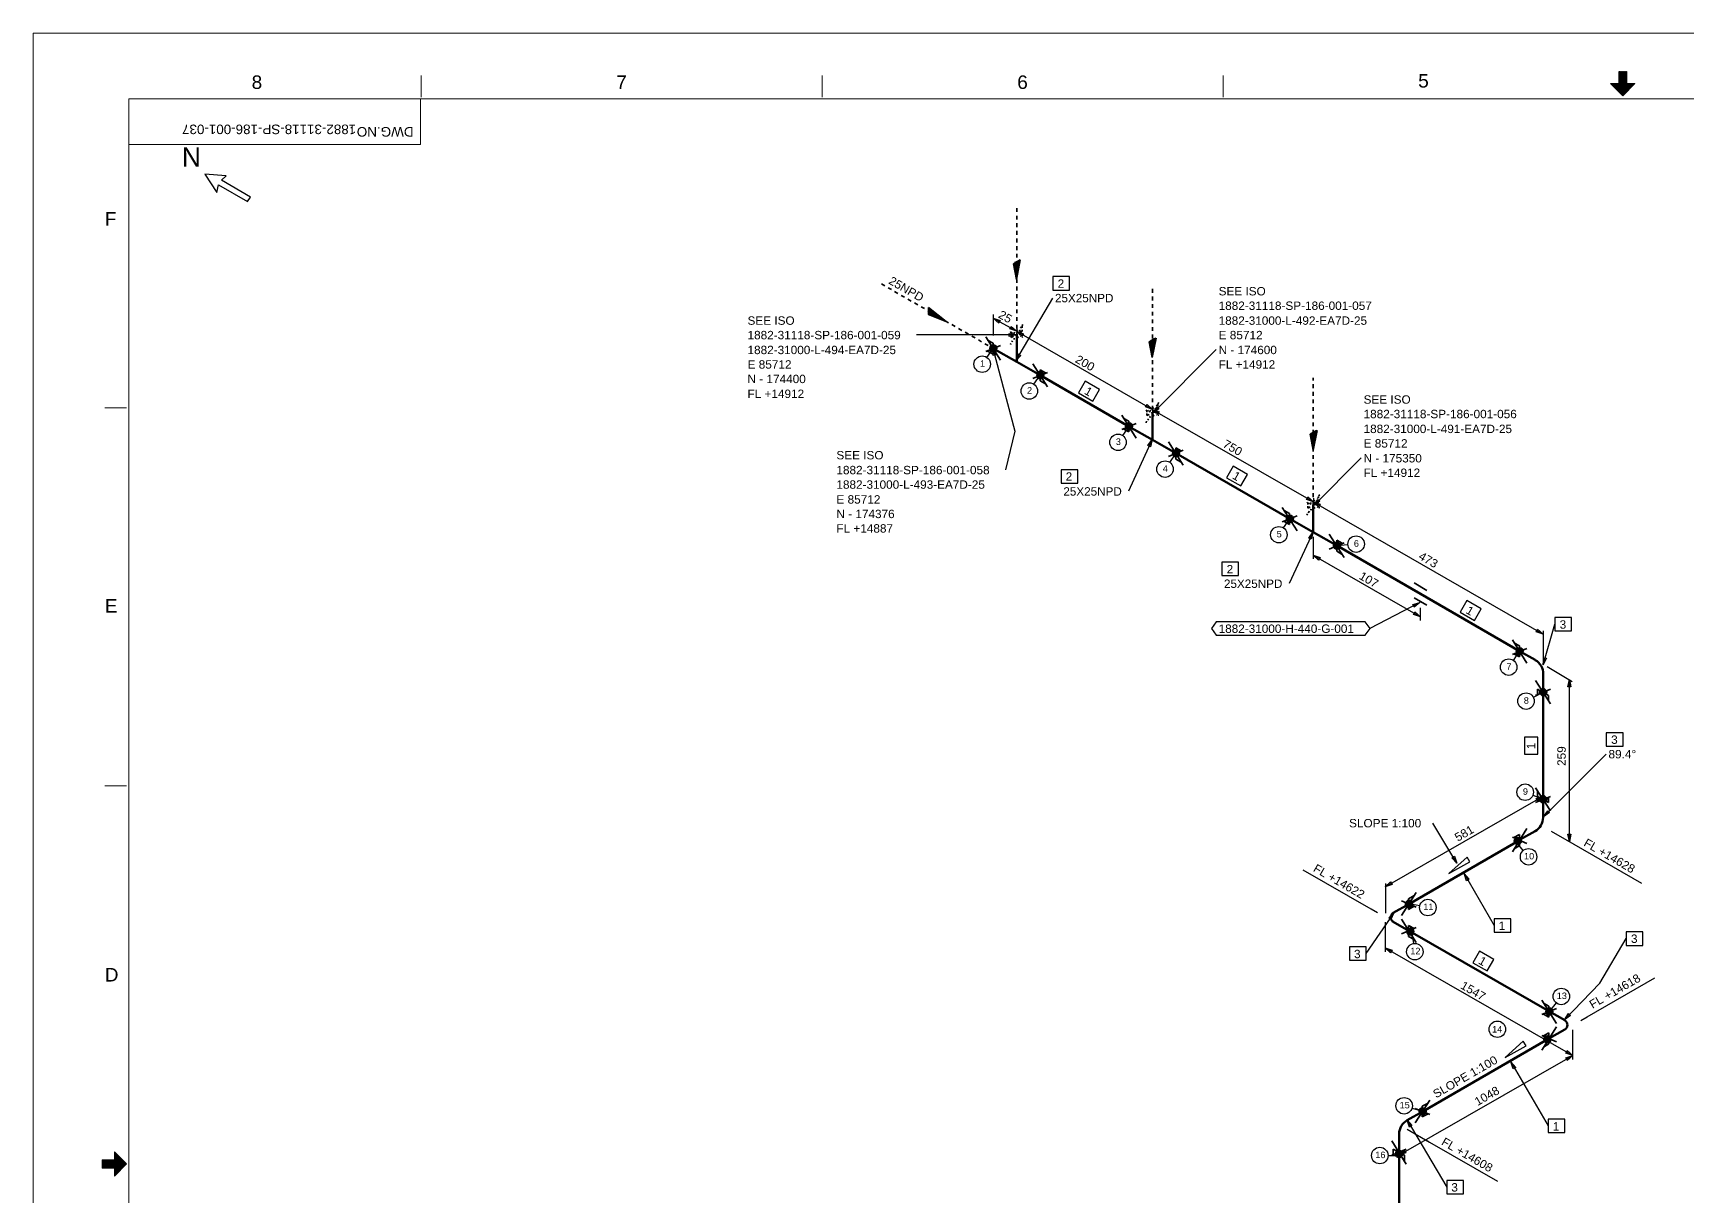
# Model space of a CAD drawing. Header units: inches. Extents: x 0 to 841, y 0 to 594.
# Drawn here: x 0 to 433.6, y 289 to 594 of the extents above; entities that cross this region are included whole.
import ezdxf
from ezdxf.enums import TextEntityAlignment as Align

# ---------------------------------------------------------------- set-up
doc = ezdxf.new("R2010")
doc.units = ezdxf.units.IN
doc.header["$MEASUREMENT"] = 0
for name, color, linetype in [('A1', 7, 'Continuous'), ('AD1', 7, 'Continuous'), ('AD2', 7, 'Continuous'), ('BG 0 -2', 7, 'Continuous'), ('CP', 7, 'Continuous'), ('DIMLINES', 7, 'Continuous'), ('DIMTEXT', 7, 'Continuous'), ('DL', 7, 'Continuous'), ('ELBO', 7, 'Continuous'), ('FITTINGS', 7, 'Continuous'), ('FRAME', 7, 'Continuous'), ('ISOTEXT', 7, 'Continuous'), ('PIPE', 7, 'Continuous'), ('WDC', 7, 'Continuous'), ('WDT', 7, 'Continuous'), ('WELDS', 7, 'Continuous'), ('WL', 7, 'Continuous'), ('WL1', 7, 'Continuous')]:
    doc.layers.add(name, color=color, linetype=linetype)
doc.styles.add('Arial', font='arial.ttf')

msp = doc.modelspace()

# ---------------------------------------------------------------- linework, layer by layer
at = {"layer": 'A1', "color": 4, "linetype": 'Continuous', "lineweight": 30}
msp.add_line((422.04, 354.76), (422.04, 358.28), dxfattribs=at)
at = {"layer": 'AD1', "color": 4, "linetype": 'Continuous', "lineweight": 30}
for p, q in [((251.72, 519.24), (253.56, 518.6)), ((253.16, 517.96), (251.72, 519.24)), ((257.8, 515.8), (259.64, 515.16)), ((259.24, 514.52), (257.8, 515.8)), ((293.4, 495.32), (295.24, 494.68)), ((294.84, 494.04), (293.4, 495.32)), ((335.56, 471.08), (337.4, 470.44)), ((337, 469.8), (335.56, 471.08)), ((335.56, 457.08), (337.4, 456.44)), ((337, 455.8), (335.56, 457.08)), ((402.76, 381.96), (402.36, 383.88)), ((403.16, 383.88), (402.76, 381.96)), ((354.44, 370.12), (355.88, 371.4)), ((356.28, 370.76), (354.44, 370.12)), ((354.44, 354.12), (356.28, 353.48)), ((355.88, 352.84), (354.44, 354.12)), ((358.04, 299.72), (359.48, 301)), ((359.88, 300.36), (358.04, 299.72))]:
    msp.add_line(p, q, dxfattribs=at)
at = {"layer": 'AD2', "color": 4, "linetype": 'Continuous', "lineweight": 30}
for p, q in [((257.88, 515.8), (256.04, 516.44)), ((256.44, 517.08), (257.88, 515.8)), ((293.48, 495.32), (291.64, 495.96)), ((292.04, 496.6), (293.48, 495.32)), ((335.64, 471.08), (333.8, 471.72)), ((334.2, 472.36), (335.64, 471.08)), ((363.72, 440.92), (361.88, 441.56)), ((362.28, 442.2), (363.72, 440.92)), ((395.88, 436.36), (394.04, 437)), ((394.44, 437.64), (395.88, 436.36)), ((402.36, 422.52), (402.76, 424.44)), ((402.76, 424.44), (403.16, 422.52)), ((394.04, 393.24), (395.88, 393.88)), ((395.88, 393.88), (394.44, 392.6)), ((403.64, 325.88), (401.8, 326.52)), ((401.8, 325.24), (403.64, 325.88)), ((402.2, 327.16), (403.64, 325.88)), ((403.64, 325.88), (402.2, 324.6))]:
    msp.add_line(p, q, dxfattribs=at)
at = {"layer": 'BG 0 -2', "color": 7, "linetype": 'Continuous', "lineweight": 9}
for p, q in [((0, 0), (0, 594)), ((0, 594), (841, 594)), ((101.7, 577.17), (101.7, 582.83)), ((206.83, 577.17), (206.83, 582.83)), ((311.95, 577.17), (311.95, 582.83)), ((415.69, 580.74), (415.69, 583.92)), ((415.69, 583.88), (417.82, 581.76)), ((415.69, 583.75), (417.82, 581.63)), ((415.69, 583.63), (417.82, 581.51)), ((415.69, 583.5), (417.82, 581.38)), ((415.69, 583.38), (417.82, 581.26)), ((415.69, 583.25), (417.82, 581.13)), ((415.69, 583.13), (417.82, 581.01)), ((415.69, 583), (417.82, 580.88)), ((415.69, 582.88), (417.82, 580.76)), ((415.69, 582.75), (418.83, 579.62)), ((415.69, 582.63), (418.76, 579.56)), ((415.69, 582.5), (418.7, 579.5)), ((415.69, 582.38), (418.64, 579.44)), ((415.69, 582.25), (418.58, 579.37)), ((415.69, 582.13), (418.51, 579.31)), ((415.69, 582), (418.45, 579.25)), ((415.69, 581.88), (418.39, 579.19)), ((415.69, 581.75), (418.33, 579.12)), ((415.69, 581.63), (418.26, 579.06)), ((415.69, 581.5), (418.2, 579)), ((415.69, 581.38), (418.14, 578.94)), ((415.69, 581.25), (418.08, 578.87)), ((415.69, 581.13), (418.01, 578.81)), ((415.69, 581), (417.95, 578.75)), ((415.78, 583.92), (417.82, 581.88)), ((415.91, 583.92), (417.82, 582.01)), ((416.03, 583.92), (417.82, 582.13)), ((416.16, 583.92), (417.82, 582.26)), ((416.28, 583.92), (417.82, 582.38)), ((416.41, 583.92), (417.82, 582.51)), ((416.53, 583.92), (417.82, 582.63)), ((416.66, 583.92), (417.82, 582.76)), ((416.76, 577.56), (416.76, 583.22)), ((416.78, 583.92), (417.82, 582.88)), ((416.91, 583.92), (417.82, 583.01)), ((417.03, 583.92), (417.82, 583.13)), ((417.16, 583.92), (417.82, 583.26)), ((417.28, 583.92), (417.82, 583.38)), ((417.41, 583.92), (417.82, 583.51)), ((417.53, 583.92), (417.82, 583.63)), ((417.66, 583.92), (417.82, 583.76)), ((417.78, 583.92), (417.82, 583.88)), ((417.82, 580.74), (417.82, 583.92)), ((815.93, 576.75), (25.11, 576.75)), ((25.11, 576.75), (25.11, 18.11)), ((101.53, 564.78), (101.53, 576.75)), ((413.57, 580.74), (415.69, 580.74)), ((416.76, 577.55), (413.57, 580.74)), ((413.59, 580.74), (416.76, 577.56)), ((413.71, 580.74), (416.83, 577.62)), ((413.84, 580.74), (416.89, 577.68)), ((413.96, 580.74), (416.95, 577.75)), ((414.09, 580.74), (417.01, 577.81)), ((414.21, 580.74), (417.08, 577.87)), ((414.34, 580.74), (417.14, 577.93)), ((414.46, 580.74), (417.2, 578)), ((414.59, 580.74), (417.26, 578.06)), ((414.71, 580.74), (417.33, 578.12)), ((414.84, 580.74), (417.39, 578.18)), ((414.96, 580.74), (417.45, 578.25)), ((415.09, 580.74), (417.51, 578.31)), ((415.21, 580.74), (417.58, 578.37)), ((415.34, 580.74), (417.64, 578.44)), ((415.46, 580.74), (417.7, 578.5)), ((415.59, 580.74), (417.76, 578.56)), ((415.69, 580.88), (417.89, 578.69)), ((415.69, 580.75), (417.83, 578.62)), ((419.94, 580.74), (416.76, 577.55)), ((417.82, 580.74), (419.94, 580.74)), ((417.84, 580.74), (418.89, 579.69)), ((417.96, 580.74), (418.95, 579.75)), ((418.09, 580.74), (419.01, 579.81)), ((418.21, 580.74), (419.08, 579.87)), ((418.34, 580.74), (419.14, 579.94)), ((418.46, 580.74), (419.2, 580)), ((418.59, 580.74), (419.26, 580.06)), ((418.71, 580.74), (419.33, 580.12)), ((418.84, 580.74), (419.39, 580.19)), ((418.96, 580.74), (419.45, 580.25)), ((419.09, 580.74), (419.51, 580.31)), ((419.21, 580.74), (419.58, 580.37)), ((419.34, 580.74), (419.64, 580.44)), ((419.46, 580.74), (419.7, 580.5)), ((419.59, 580.74), (419.76, 580.56)), ((419.71, 580.74), (419.83, 580.62)), ((419.84, 580.74), (419.89, 580.69)), ((101.53, 564.78), (25.11, 564.78)), ((24.49, 495.71), (18.83, 495.71)), ((24.49, 396.57), (18.83, 396.57)), ((19.3, 296.37), (22.43, 299.5)), ((19.43, 296.37), (22.49, 299.43)), ((19.55, 296.37), (22.56, 299.37)), ((19.68, 296.37), (22.62, 299.31)), ((19.8, 296.37), (22.68, 299.25)), ((19.93, 296.37), (22.74, 299.18)), ((21.32, 300.61), (24.5, 297.43)), ((21.32, 298.49), (21.32, 300.61)), ((21.32, 300.51), (21.37, 300.56)), ((21.32, 300.39), (21.43, 300.5)), ((21.32, 300.26), (21.49, 300.43)), ((21.32, 300.14), (21.56, 300.37)), ((21.32, 300.01), (21.62, 300.31)), ((21.32, 299.89), (21.68, 300.25)), ((21.32, 299.76), (21.74, 300.18)), ((21.32, 299.63), (21.81, 300.12)), ((21.32, 299.51), (21.87, 300.06)), ((21.32, 299.38), (21.93, 300)), ((21.32, 299.26), (21.99, 299.93)), ((21.32, 299.13), (22.06, 299.87)), ((21.32, 299.01), (22.12, 299.81)), ((21.32, 298.88), (22.18, 299.75)), ((21.32, 298.76), (22.24, 299.68)), ((21.32, 298.63), (22.31, 299.62)), ((21.32, 298.51), (22.37, 299.56)), ((18.14, 296.95), (19.67, 298.49)), ((18.14, 296.83), (19.8, 298.49)), ((18.14, 296.7), (19.92, 298.49)), ((18.14, 296.58), (20.05, 298.49)), ((18.14, 296.45), (20.17, 298.49)), ((18.14, 298.49), (18.14, 296.37)), ((18.14, 298.45), (18.17, 298.49)), ((18.14, 298.33), (18.3, 298.49)), ((18.14, 298.2), (18.42, 298.49)), ((18.14, 298.08), (18.55, 298.49)), ((18.14, 297.95), (18.67, 298.49)), ((18.14, 297.83), (18.8, 298.49)), ((18.14, 297.7), (18.92, 298.49)), ((18.14, 297.58), (19.05, 298.49)), ((18.14, 297.45), (19.17, 298.49)), ((18.14, 297.33), (19.3, 298.49)), ((18.14, 297.2), (19.42, 298.49)), ((18.14, 297.08), (19.55, 298.49)), ((21.32, 298.49), (18.14, 298.49)), ((21.32, 296.37), (18.14, 296.37)), ((18.17, 296.37), (20.3, 298.49)), ((18.3, 296.37), (20.42, 298.49)), ((18.42, 296.37), (20.55, 298.49)), ((18.55, 296.37), (20.67, 298.49)), ((18.67, 296.37), (20.8, 298.49)), ((18.8, 296.37), (20.92, 298.49)), ((18.93, 296.37), (21.05, 298.49)), ((19.05, 296.37), (21.17, 298.49)), ((19.18, 296.37), (21.3, 298.49)), ((20.05, 296.37), (22.81, 299.12)), ((20.18, 296.37), (22.87, 299.06)), ((20.3, 296.37), (22.93, 299)), ((20.43, 296.37), (22.99, 298.93)), ((20.55, 296.37), (23.06, 298.87)), ((20.68, 296.37), (23.12, 298.81)), ((20.8, 296.37), (23.18, 298.75)), ((20.93, 296.37), (23.24, 298.68)), ((21.05, 296.37), (23.31, 298.62)), ((21.18, 296.37), (23.37, 298.56)), ((21.3, 296.37), (23.43, 298.5)), ((21.32, 296.26), (23.49, 298.43)), ((21.32, 296.13), (23.56, 298.37)), ((21.32, 296.01), (23.62, 298.31)), ((21.32, 295.88), (23.68, 298.25)), ((21.32, 295.76), (23.74, 298.18)), ((21.32, 295.63), (23.81, 298.12)), ((21.32, 295.51), (23.87, 298.06)), ((21.32, 295.38), (23.93, 298)), ((21.32, 295.26), (23.99, 297.93)), ((21.32, 295.13), (24.06, 297.87)), ((21.32, 295.01), (24.12, 297.81)), ((21.32, 294.88), (24.18, 297.75)), ((21.32, 294.76), (24.24, 297.68)), ((21.32, 294.63), (24.31, 297.62)), ((21.32, 294.51), (24.37, 297.56)), ((21.32, 294.38), (24.43, 297.5)), ((21.32, 294.26), (24.49, 297.43)), ((24.5, 297.43), (21.32, 294.24)), ((21.32, 294.24), (21.32, 296.37))]:
    msp.add_line(p, q, dxfattribs=at)
at = {"layer": 'DIMLINES', "color": 7, "linetype": 'Continuous', "lineweight": 30}
for p, q in [((251.72, 520.2), (251.72, 514.68)), ((253.56, 518.6), (253.16, 517.96)), ((256.04, 516.44), (256.44, 517.08)), ((257.88, 516.76), (257.88, 514.84)), ((259.64, 515.16), (259.24, 514.52)), ((291.64, 495.96), (292.04, 496.6)), ((293.48, 496.28), (293.48, 494.36)), ((295.24, 494.68), (294.84, 494.04)), ((333.8, 471.72), (334.2, 472.36)), ((335.64, 472.04), (335.64, 470.12)), ((337.4, 470.44), (337, 469.8)), ((335.64, 456.12), (335.64, 461.88)), ((337.4, 456.44), (337, 455.8)), ((363.72, 439.96), (363.72, 443.24)), ((361.88, 441.56), (362.28, 442.2)), ((394.04, 437), (394.44, 437.64)), ((395.88, 437.24), (395.88, 429.48)), ((403.48, 423.88), (396.92, 427.8)), ((403.16, 422.52), (402.36, 422.52)), ((395.88, 394.84), (395.88, 392.92)), ((394.44, 392.6), (394.04, 393.24)), ((397.96, 384.68), (403.88, 381.32)), ((403.56, 381.48), (401.96, 382.36)), ((402.36, 383.88), (403.16, 383.88)), ((403.88, 381.32), (421.64, 371.08)), ((350.76, 364.28), (333, 374.52)), ((354.52, 371), (354.52, 363.24)), ((355.88, 371.4), (356.28, 370.76)), ((352.44, 363.32), (350.76, 364.28)), ((354.52, 353.08), (354.52, 360.84)), ((356.28, 353.48), (355.88, 352.84)), ((407.4, 336.04), (425.16, 346.28)), ((405.72, 335.08), (407.4, 336.04)), ((403.64, 324.84), (403.64, 332.6)), ((401.8, 326.52), (402.2, 327.16)), ((402.2, 324.6), (401.8, 325.24)), ((360.2, 306.52), (366.12, 303.16)), ((365.8, 303.32), (364.2, 304.2)), ((358.12, 298.76), (358.12, 300.68)), ((359.48, 301), (359.88, 300.36)), ((366.12, 303.16), (383.88, 292.92))]:
    msp.add_line(p, q, dxfattribs=at)
at = {"layer": 'DL', "color": 4, "linetype": 'Continuous', "lineweight": 30}
for p, q in [((251.72, 519.24), (257.88, 515.8)), ((257.8, 515.8), (293.48, 495.32)), ((293.4, 495.32), (335.64, 471.08)), ((335.56, 471.08), (395.88, 436.36)), ((335.56, 457.08), (363.72, 440.92)), ((402.76, 381.96), (402.76, 424.44)), ((354.44, 370.12), (395.88, 393.88)), ((354.44, 354.12), (403.64, 325.88)), ((358.04, 299.72), (403.64, 325.88))]:
    msp.add_line(p, q, dxfattribs=at)
at = {"layer": 'ELBO', "color": 3, "linetype": 'Continuous', "lineweight": 50}
for centre, radius, start, end in [((391.74, 425.96), 4.16, 0, 60.018), ((391.71, 388.3), 4.16, 299.982, 0), ((357.3, 362.1), 1.38, 119.982, 240.019), ((400.87, 333.88), 1.38, 299.981, 60.018), ((362.29, 305.3), 4.16, 119.982, 180)]:
    msp.add_arc(centre, radius, start, end, dxfattribs=at)
at = {"layer": 'FITTINGS', "color": 2, "linetype": 'Continuous', "lineweight": 35}
for p, q in [((362.1, 449.8), (365.4, 447.8)), ((365.4, 444), (362.1, 445.9))]:
    msp.add_line(p, q, dxfattribs=at)
at = {"layer": 'FRAME', "color": 7, "linetype": 'Continuous', "lineweight": 30}
for p, q in [((45, 557), (48.2, 552.2)), ((50.6, 556.6), (45, 557)), ((49.4, 555.4), (50.6, 556.6)), ((57, 551), (49.4, 555.4)), ((48.2, 552.2), (48.6, 554.2)), ((48.6, 554.2), (56.2, 549.8)), ((56.2, 549.8), (57, 551)), ((375.96, 377.88), (371.16, 373.56)), ((376.68, 376.68), (375.96, 377.88)), ((371.16, 373.56), (376.68, 376.68)), ((390.68, 329.64), (385.88, 325.32)), ((391.4, 328.44), (390.68, 329.64)), ((385.88, 325.32), (391.4, 328.44))]:
    msp.add_line(p, q, dxfattribs=at)
at = {"layer": 'ISOTEXT', "color": 7, "linetype": 'Continuous', "lineweight": 30}
for p, q in [((271.72, 530.12), (267.32, 530.12)), ((267.32, 530.12), (267.32, 526.6)), ((271.72, 526.6), (271.72, 530.12)), ((267.32, 526.6), (271.72, 526.6)), ((257.64, 508.04), (267.32, 524.52)), ((257.8, 514.84), (231.56, 514.84)), ((255.88, 514.44), (255.88, 515.24)), ((255.88, 515.24), (257.8, 514.84)), ((257.8, 514.84), (255.88, 514.44)), ((251.64, 511.4), (257.4, 489.64)), ((251.64, 511.4), (252.52, 509.64)), ((251.72, 509.48), (251.64, 511.4)), ((252.52, 509.64), (251.72, 509.48)), ((257.64, 508.04), (258.28, 509.88)), ((258.92, 509.48), (257.64, 508.04)), ((258.28, 509.88), (258.92, 509.48)), ((293.56, 494.36), (310.2, 511)), ((275.8, 502.68), (274.04, 499.64)), ((274.04, 499.64), (277.8, 497.48)), ((279.56, 500.52), (275.8, 502.68)), ((277.8, 497.48), (279.56, 500.52)), ((293.56, 494.36), (294.68, 495.96)), ((295.16, 495.48), (293.56, 494.36)), ((294.68, 495.96), (295.16, 495.48)), ((257.4, 489.64), (254.92, 479.48)), ((293.4, 487.4), (287.16, 473.88)), ((292.28, 485.8), (293.4, 487.4)), ((292.92, 485.48), (292.28, 485.8)), ((293.4, 487.4), (292.92, 485.48)), ((335.72, 470.12), (348.2, 482.6)), ((273.88, 479.48), (269.48, 479.48)), ((269.48, 479.48), (269.48, 475.96)), ((273.88, 475.96), (273.88, 479.48)), ((314.6, 480.44), (312.84, 477.4)), ((312.84, 477.4), (316.6, 475.24)), ((318.36, 478.28), (314.6, 480.44)), ((316.6, 475.24), (318.36, 478.28)), ((269.48, 475.96), (273.88, 475.96)), ((335.72, 470.12), (336.84, 471.72)), ((337.32, 471.24), (335.72, 470.12)), ((336.84, 471.72), (337.32, 471.24)), ((335.56, 463.16), (329.32, 449.64)), ((334.44, 461.56), (335.56, 463.16)), ((335.08, 461.24), (334.44, 461.56)), ((335.56, 463.16), (335.08, 461.24)), ((316.04, 455.24), (311.64, 455.24)), ((311.64, 455.24), (311.64, 451.72)), ((311.64, 451.72), (316.04, 451.72)), ((316.04, 451.72), (316.04, 455.24)), ((363.56, 444.68), (350.44, 437.88)), ((361.72, 444.12), (363.56, 444.68)), ((362.04, 443.48), (361.72, 444.12)), ((363.56, 444.68), (362.04, 443.48)), ((375.88, 445.16), (374.12, 442.12)), ((379.64, 443), (375.88, 445.16)), ((377.88, 439.96), (379.64, 443)), ((310.2, 439.64), (308.92, 437.88)), ((349.24, 439.64), (310.2, 439.64)), ((350.52, 437.88), (349.24, 439.64)), ((374.12, 442.12), (377.88, 439.96)), ((395.88, 428.28), (398.92, 439)), ((403.32, 440.76), (398.92, 440.76)), ((398.92, 440.76), (398.92, 437.24)), ((403.32, 437.24), (403.32, 440.76)), ((308.92, 437.88), (310.2, 436.12)), ((310.2, 436.12), (349.24, 436.12)), ((349.24, 436.12), (350.52, 437.88)), ((398.92, 437.24), (403.32, 437.24)), ((395.88, 428.28), (396.04, 430.2)), ((396.76, 430.04), (395.88, 428.28)), ((396.04, 430.2), (396.76, 430.04)), ((394.52, 409.32), (391, 409.32)), ((391, 409.32), (391, 404.92)), ((394.52, 404.92), (394.52, 409.32)), ((416.84, 410.52), (412.44, 410.52)), ((412.44, 410.52), (412.44, 407)), ((416.84, 407), (416.84, 410.52)), ((391, 404.92), (394.52, 404.92)), ((395.96, 388.44), (412.44, 404.92)), ((412.44, 407), (416.84, 407)), ((373.24, 376.28), (367, 386.84)), ((395.96, 388.44), (397.08, 390.04)), ((397.56, 389.56), (395.96, 388.44)), ((397.08, 390.04), (397.56, 389.56)), ((371.96, 377.72), (372.6, 378.12)), ((373.24, 376.28), (371.96, 377.72)), ((372.6, 378.12), (373.24, 376.28)), ((375.16, 373.56), (383, 359.96)), ((375.16, 373.56), (376.44, 372.12)), ((375.8, 371.72), (375.16, 373.56)), ((376.44, 372.12), (375.8, 371.72)), ((356.76, 363.32), (349.4, 352.6)), ((355.4, 361.96), (356.76, 363.32)), ((355.96, 361.56), (355.4, 361.96)), ((356.76, 363.32), (355.96, 361.56)), ((387.4, 361.72), (383, 361.72)), ((383, 361.72), (383, 358.2)), ((387.4, 358.2), (387.4, 361.72)), ((383, 358.2), (387.4, 358.2)), ((410.76, 344.84), (417.64, 356.52)), ((422.04, 358.28), (417.64, 358.28)), ((417.64, 358.28), (417.64, 354.76)), ((349.48, 354.36), (345.08, 354.36)), ((345.08, 354.36), (345.08, 350.84)), ((349.48, 350.84), (349.48, 354.36)), ((379.16, 353.24), (377.4, 350.2)), ((382.92, 351.08), (379.16, 353.24)), ((417.64, 354.76), (422.04, 354.76)), ((345.08, 350.84), (349.48, 350.84)), ((377.4, 350.2), (381.16, 348.04)), ((381.16, 348.04), (382.92, 351.08)), ((401.48, 335.24), (410.76, 344.84)), ((401.48, 335.24), (402.52, 336.92)), ((403.08, 336.36), (401.48, 335.24)), ((402.52, 336.92), (403.08, 336.36)), ((387.4, 324.2), (397.16, 307.4)), ((387.4, 324.2), (388.68, 322.76)), ((388.04, 322.36), (387.4, 324.2)), ((388.68, 322.76), (388.04, 322.36)), ((360.2, 308.92), (370.6, 291.32)), ((360.2, 308.92), (361.48, 307.48)), ((360.84, 307.08), (360.2, 308.92)), ((401.56, 309.16), (397.16, 309.16)), ((397.16, 309.16), (397.16, 305.64)), ((401.56, 305.64), (401.56, 309.16)), ((361.48, 307.48), (360.84, 307.08)), ((397.16, 305.64), (401.56, 305.64)), ((375, 293.08), (370.6, 293.08)), ((370.6, 293.08), (370.6, 289.56)), ((375, 289.56), (375, 293.08)), ((370.6, 289.56), (375, 289.56))]:
    msp.add_line(p, q, dxfattribs=at)
at = {"layer": 'PIPE', "color": 2, "linetype": 'Continuous', "lineweight": 35}
for p, q in [((257.9, 547.11), (257.9, 548.11)), ((257.9, 545.11), (257.9, 546.11)), ((257.9, 543.11), (257.9, 544.11)), ((257.9, 541.11), (257.9, 542.11)), ((257.9, 539.11), (257.9, 540.11)), ((257.9, 537.11), (257.9, 538.11)), ((258.3, 534.2), (257.4, 533.8)), ((258.2, 534.2), (257.5, 533.8)), ((258.1, 534.1), (257.7, 533.8)), ((257.9, 535.11), (257.9, 536.11)), ((257.9, 528.51), (257.9, 529.4)), ((222.4, 528.2), (223.27, 527.7)), ((224.14, 527.21), (225, 526.71)), ((225.87, 526.21), (226.74, 525.72)), ((227.61, 525.22), (228.47, 524.72)), ((257.9, 526.51), (257.9, 527.51)), ((257.9, 524.51), (257.9, 525.51)), ((293.5, 525.91), (293.5, 526.91)), ((293.5, 523.91), (293.5, 524.91)), ((229.34, 524.23), (230.21, 523.73)), ((231.08, 523.23), (231.95, 522.73)), ((232.81, 522.24), (233.68, 521.74)), ((234.55, 521.24), (234.8, 521.1)), ((234.7, 521), (234.7, 522)), ((234.7, 520.6), (234.7, 521.5)), ((234.7, 520.6), (234.7, 521.4)), ((234.7, 520.7), (234.7, 521.3)), ((234.7, 520.9), (234.7, 521.1)), ((257.9, 522.51), (257.9, 523.51)), ((257.9, 520.51), (257.9, 521.51)), ((293.5, 521.91), (293.5, 522.91)), ((293.5, 519.91), (293.5, 520.91)), ((239.4, 518.4), (240.02, 518.04)), ((240.88, 517.54), (241.75, 517.04)), ((242.61, 516.54), (243.48, 516.04)), ((258.2, 516.2), (257.8, 516)), ((257.9, 518.51), (257.9, 519.51)), ((257.9, 516.51), (257.9, 517.51)), ((258.8, 515.7), (258.6, 516.2)), ((259.1, 517), (258.9, 516.6)), ((259.5, 517.6), (259.3, 517.3)), ((259.3, 516.7), (259.3, 517.2)), ((259.3, 515.8), (259.3, 516.2)), ((293.5, 517.91), (293.5, 518.91)), ((293.5, 515.91), (293.5, 516.91)), ((244.35, 515.54), (245.21, 515.04)), ((246.08, 514.54), (246.94, 514.04)), ((247.81, 513.54), (248.68, 513.04)), ((249.54, 512.54), (250.41, 512.04)), ((256.2, 515.7), (256.3, 515.5)), ((256.2, 512.3), (256.3, 512.6)), ((256.4, 515.6), (256.4, 515.1)), ((256.4, 514.6), (256.4, 514.2)), ((256.4, 514.2), (257, 514.5)), ((256.6, 513), (256.8, 513.3)), ((256.8, 514.6), (256.8, 514.2)), ((257.4, 515.6), (257, 515.1)), ((257, 513.8), (257.4, 513.8)), ((257.5, 514.8), (258.1, 515.1)), ((257.8, 513.9), (258.3, 514.3)), ((257.9, 515), (257.9, 515.51)), ((258.6, 515.4), (259.3, 515.8)), ((258.6, 514.8), (258.8, 515.3)), ((259.1, 514.4), (258.9, 514.5)), ((259.5, 514.2), (259.3, 514.3)), ((293.9, 513.8), (293, 513.3)), ((293.8, 513.7), (293.1, 513.4)), ((293.7, 513.6), (293.3, 513.4)), ((293.5, 513.91), (293.5, 514.91)), ((251.28, 511.55), (251.7, 511.3)), ((293.5, 507.21), (293.5, 508.21)), ((293.5, 505.21), (293.5, 506.21)), ((293.5, 503.21), (293.5, 504.21)), ((335.6, 502.91), (335.6, 503.6)), ((293.5, 501.21), (293.5, 502.21)), ((293.5, 499.21), (293.5, 500.21)), ((335.6, 500.91), (335.6, 501.91)), ((335.6, 498.91), (335.6, 499.91)), ((291.8, 495.2), (291.9, 495)), ((292, 495.1), (292, 494.6)), ((292.2, 495), (292.4, 494.9)), ((293, 495.1), (292.6, 494.6)), ((293.1, 494.3), (293.7, 494.6)), ((293.8, 495.7), (293.4, 495.5)), ((293.5, 497.21), (293.5, 498.21)), ((293.5, 495.21), (293.5, 496.21)), ((294.4, 495.2), (294.2, 495.7)), ((294.2, 495), (294.9, 495.3)), ((294.2, 494.3), (294.4, 494.8)), ((294.7, 496.5), (294.5, 496.2)), ((295.1, 497.1), (294.9, 496.8)), ((294.9, 496.2), (294.9, 496.7)), ((294.9, 495.3), (294.9, 495.8)), ((335.6, 496.91), (335.6, 497.91)), ((335.6, 494.91), (335.6, 495.91)), ((291.8, 491.8), (291.9, 492.2)), ((292, 494.2), (292, 493.7)), ((292, 493.7), (292.6, 494)), ((292.2, 492.5), (292.4, 492.8)), ((292.4, 494.1), (292.4, 493.7)), ((292.6, 493.4), (293, 493.3)), ((293.4, 493.4), (293.9, 493.8)), ((294.7, 493.9), (294.5, 494)), ((295.1, 493.8), (294.9, 493.8)), ((335.6, 492.91), (335.6, 493.91)), ((335.6, 490.91), (335.6, 491.91)), ((336.1, 489.5), (335.2, 489)), ((335.9, 489.4), (335.3, 489.1)), ((335.8, 489.4), (335.4, 489.1)), ((335.7, 489.3), (335.5, 489.2)), ((335.6, 489.3), (335.6, 489.91)), ((335.6, 484.31), (335.6, 484.7)), ((335.6, 482.31), (335.6, 483.31)), ((335.6, 480.31), (335.6, 481.31)), ((335.6, 478.31), (335.6, 479.31)), ((335.6, 476.31), (335.6, 477.31)), ((335.6, 474.31), (335.6, 475.31)), ((335.6, 472.31), (335.6, 473.31)), ((337.3, 472.9), (337, 472.6)), ((333.9, 471), (334.1, 470.8)), ((334.2, 470.9), (334.2, 470.4)), ((334.2, 469.9), (334.2, 469.4)), ((334.2, 469.4), (334.7, 469.8)), ((334.3, 470.7), (334.6, 470.6)), ((334.3, 468.2), (334.6, 468.6)), ((334.6, 469.8), (334.6, 469.4)), ((335.1, 470.9), (334.8, 470.4)), ((334.8, 469.1), (335.2, 469)), ((335.3, 470.1), (335.8, 470.4)), ((336, 471.4), (335.6, 471.3)), ((335.6, 470.31), (335.6, 471.31)), ((335.6, 469.2), (336.1, 469.6)), ((336.6, 471), (336.4, 471.4)), ((336.4, 470.7), (337, 471)), ((336.4, 470.1), (336.6, 470.6)), ((336.9, 472.2), (336.6, 471.9)), ((336.9, 469.7), (336.6, 469.8)), ((337, 472), (337, 472.5)), ((337, 471), (337, 471.5)), ((337.3, 469.5), (337, 469.6)), ((333.9, 467.6), (334.1, 467.9))]:
    msp.add_line(p, q, dxfattribs=at)
at = {"layer": 'PIPE', "color": 3, "linetype": 'Continuous', "lineweight": 35}
for p, q in [((258.8, 534.5), (257, 533.5)), ((257, 533.5), (257.8, 529.4)), ((258.6, 534.4), (257.1, 533.5)), ((257.1, 533.5), (257.8, 529.8)), ((258.6, 534.4), (257.2, 533.6)), ((257.2, 533.6), (257.8, 530.2)), ((258.4, 534.3), (257.4, 533.7)), ((257.4, 533.8), (257.8, 531.1)), ((257.4, 533.7), (257.8, 530.6)), ((257.5, 533.8), (257.8, 531.5)), ((257.7, 533.8), (257.8, 531.9)), ((257.8, 529.4), (258.8, 534.5)), ((257.8, 529.4), (258.6, 534.4)), ((257.8, 529.8), (258.6, 534.4)), ((257.8, 530.2), (258.4, 534.3)), ((257.8, 530.6), (258.3, 534.2)), ((257.8, 531.1), (258.2, 534.2)), ((257.8, 531.5), (258.1, 534.1)), ((257.8, 531.9), (257.9, 534)), ((257.9, 534), (257.8, 533.9)), ((257.8, 532.4), (257.8, 534)), ((257.8, 533.9), (257.8, 532.4)), ((257.9, 534), (257.9, 534.11)), ((234.7, 522), (239.4, 518.4)), ((234.7, 520.2), (234.7, 521.8)), ((234.7, 521.8), (238.9, 518.6)), ((234.7, 520.3), (234.7, 521.8)), ((234.7, 521.8), (238.4, 518.9)), ((234.7, 520.4), (234.7, 521.6)), ((234.7, 521.6), (237.9, 519.2)), ((234.7, 521.5), (237.5, 519.4)), ((234.7, 521.4), (237.1, 519.7)), ((234.7, 521.3), (236.6, 519.9)), ((234.7, 521.1), (236.2, 520.2)), ((236.2, 520.2), (234.7, 521)), ((234.7, 521), (239.4, 518.4)), ((236.6, 519.9), (234.7, 520.9)), ((237.1, 519.7), (234.7, 520.7)), ((237.9, 519.2), (234.7, 520.6)), ((237.5, 519.4), (234.7, 520.6)), ((238.4, 518.9), (234.7, 520.4)), ((238.9, 518.6), (234.7, 520.3)), ((239.4, 518.4), (234.7, 520.2)), ((250.2, 513.5), (251.7, 512.7)), ((251.7, 512.7), (251.7, 509.8)), ((256.6, 515.4), (256.8, 515.4)), ((294.4, 514), (292.6, 513)), ((292.6, 513), (293.4, 508.9)), ((294.2, 513.9), (292.7, 513)), ((292.7, 513), (293.4, 509.3)), ((294.2, 513.9), (292.8, 513.1)), ((292.8, 513.1), (293.4, 509.7)), ((294, 513.8), (293, 513.2)), ((293, 513.3), (293.4, 510.6)), ((293, 513.2), (293.4, 510.2)), ((293.1, 513.4), (293.4, 511)), ((293.3, 513.4), (293.4, 511.4)), ((293.4, 508.9), (294.4, 514)), ((293.4, 508.9), (294.2, 513.9)), ((293.4, 509.3), (294.2, 513.9)), ((293.4, 509.7), (294, 513.8)), ((293.4, 510.2), (293.9, 513.8)), ((293.4, 510.6), (293.8, 513.7)), ((293.4, 511), (293.7, 513.6)), ((293.4, 511.4), (293.5, 513.5)), ((293.5, 513.5), (293.4, 513.4)), ((293.4, 511.9), (293.4, 513.5)), ((293.4, 513.4), (293.4, 511.9)), ((251.7, 509.8), (250.2, 510.6)), ((264, 502.8), (264, 505.7)), ((264, 505.7), (265.4, 504.9)), ((265.4, 502), (264, 502.8)), ((285.8, 493), (287.3, 492.2)), ((287.3, 489.4), (285.8, 490.2)), ((287.3, 492.2), (287.3, 489.4)), ((336.6, 489.8), (334.8, 488.8)), ((334.8, 488.8), (335.6, 484.6)), ((336.4, 489.7), (334.9, 488.8)), ((334.9, 488.8), (335.6, 485)), ((336.3, 489.7), (335, 488.9)), ((335, 488.9), (335.6, 485.4)), ((336.2, 489.6), (335.1, 489)), ((335.1, 489), (335.6, 485.9)), ((335.2, 489), (335.6, 486.4)), ((335.3, 489.1), (335.6, 486.8)), ((335.4, 489.1), (335.6, 487.2)), ((335.5, 489.2), (335.6, 487.7)), ((335.6, 484.6), (336.6, 489.8)), ((335.6, 484.6), (336.4, 489.7)), ((335.6, 485), (336.3, 489.7)), ((335.6, 485.4), (336.2, 489.6)), ((335.6, 485.9), (336.1, 489.5)), ((335.6, 486.4), (335.9, 489.4)), ((335.6, 486.8), (335.8, 489.4)), ((335.6, 487.2), (335.7, 489.3)), ((335.6, 487.7), (335.6, 489.3)), ((299.6, 482.3), (299.6, 485.2)), ((299.6, 485.2), (301, 484.4)), ((301, 481.5), (299.6, 482.3)), ((328, 468.8), (329.4, 468)), ((329.4, 465.1), (328, 465.9)), ((329.4, 468), (329.4, 465.1)), ((341.8, 458.1), (341.8, 461)), ((341.8, 461), (343.2, 460.2)), ((343.2, 457.3), (341.8, 458.1)), ((388.2, 434.1), (389.7, 433.3)), ((389.7, 430.4), (388.2, 431.2)), ((389.7, 433.3), (389.7, 430.4)), ((397.3, 420.3), (394.4, 421.9)), ((394.4, 421.9), (394.4, 420.5)), ((397.3, 418.9), (397.3, 420.3)), ((394.4, 395.3), (394.4, 393.8)), ((394.4, 393.8), (397.3, 392.2)), ((397.3, 392.2), (397.3, 393.7)), ((389.7, 383.8), (388.2, 383)), ((389.7, 380.9), (389.7, 383.8)), ((388.2, 380.1), (389.7, 380.9)), ((362.1, 367.8), (360.6, 367)), ((360.6, 367), (360.6, 364.2)), ((360.6, 364.2), (362.1, 365)), ((360.6, 357.1), (360.6, 360)), ((360.6, 360), (362.1, 359.2)), ((362.1, 356.3), (360.6, 357.1)), ((396, 339.6), (397.4, 338.8)), ((397.4, 338.8), (397.4, 335.9)), ((397.4, 335.9), (396, 336.7)), ((397.4, 331.8), (396, 331)), ((397.4, 328.9), (397.4, 331.8)), ((396, 328.1), (397.4, 328.9)), ((365.7, 313.4), (364.2, 312.6)), ((364.2, 312.6), (364.2, 309.8)), ((364.2, 309.8), (365.7, 310.6)), ((359.5, 299.7), (356.6, 301.3)), ((356.6, 301.3), (356.6, 299.8)), ((359.5, 298.2), (359.5, 299.7))]:
    msp.add_line(p, q, dxfattribs=at)
at = {"layer": 'PIPE', "color": 3, "linetype": 'Continuous', "lineweight": 50}
for p, q in [((257.9, 507.8), (257.9, 515)), ((251.7, 511.3), (257.9, 507.8)), ((257.9, 507.8), (264, 504.3)), ((264, 504.3), (287.3, 490.8)), ((293.5, 487.3), (293.5, 494.5)), ((287.3, 490.8), (293.5, 487.3)), ((293.5, 487.3), (299.6, 483.8)), ((299.6, 483.8), (329.5, 466.6)), ((335.6, 463.1), (335.6, 470.3)), ((329.5, 466.6), (335.6, 463.1)), ((335.6, 463.1), (341.8, 459.6)), ((341.8, 459.6), (363.7, 446.9)), ((363.7, 446.9), (389.7, 431.9)), ((389.7, 431.9), (393.8, 429.6)), ((395.9, 426), (395.9, 421.2)), ((395.9, 421.2), (395.9, 393.1)), ((395.9, 393.1), (395.9, 388.3)), ((388.8, 381.8), (360.7, 365.6)), ((393.8, 384.7), (389.7, 382.4)), ((360.7, 365.6), (356.6, 363.3)), ((356.6, 360.9), (360.7, 358.6)), ((361.6, 358), (397.5, 337.4)), ((397.5, 337.4), (401.6, 335.1)), ((396.5, 329.8), (364.3, 311.2)), ((401.6, 332.7), (397.5, 330.4)), ((364.3, 311.2), (360.2, 308.9)), ((358.1, 305.3), (358.1, 300.5)), ((358.1, 299.6), (358.1, 253.5))]:
    msp.add_line(p, q, dxfattribs=at)
at = {"layer": 'WDC', "color": 4, "linetype": 'Continuous', "lineweight": 30}
for centre in [(248.83, 507.17), (261.16, 500.12), (284.44, 486.68), (296.76, 479.64), (326.6, 462.44), (386.84, 427.72), (391.4, 418.81), (391.17, 394.93), (392.06, 377.98), (365.65, 364.68), (400.63, 341.36), (383.88, 332.76), (359.43, 312.69), (353.06, 299.64)]:
    msp.add_circle(centre, 2.16, dxfattribs=at)
at = {"layer": 'WDC', "color": 1, "linetype": 'Continuous', "lineweight": 30}
for centre in [(346.84, 459.98), (362.24, 353.1)]:
    msp.add_circle(centre, 2.16, dxfattribs=at)
at = {"layer": 'WELDS', "color": 7, "linetype": 'Continuous', "lineweight": 35}
for p, q in [((249.8, 514.3), (253.6, 508.2)), ((249.8, 510.5), (253.6, 512.1)), ((262.1, 507.3), (265.9, 501.2)), ((262.1, 503.4), (265.9, 505)), ((285.4, 493.8), (289.2, 487.8)), ((285.4, 490), (289.2, 491.6)), ((297.7, 486.8), (301.5, 480.7)), ((297.7, 483), (301.5, 484.6)), ((327.5, 469.6), (331.4, 463.5)), ((327.5, 465.8), (331.4, 467.4)), ((339.8, 462.6), (343.7, 456.5)), ((339.8, 458.7), (343.7, 460.3)), ((387.8, 434.9), (391.6, 428.8)), ((387.8, 431), (391.6, 432.6)), ((393.9, 424.2), (397.8, 418.1)), ((397.8, 421.9), (393.9, 420.3)), ((393.9, 396.1), (397.8, 390)), ((397.8, 393.8), (393.9, 392.2)), ((391.6, 385.4), (387.8, 379.3)), ((391.6, 381.5), (387.8, 383.1)), ((362.6, 368.6), (358.7, 362.6)), ((362.6, 364.8), (358.7, 366.4)), ((358.7, 361.6), (362.6, 355.5)), ((358.7, 357.8), (362.6, 359.4)), ((395.5, 340.4), (399.4, 334.3)), ((395.5, 336.6), (399.4, 338.2)), ((399.4, 333.4), (395.5, 327.3)), ((399.4, 329.5), (395.5, 331.1)), ((366.2, 314.2), (362.3, 308.2)), ((366.2, 310.4), (362.3, 312)), ((356.2, 303.5), (360, 297.4)), ((360, 301.3), (356.2, 299.7))]:
    msp.add_line(p, q, dxfattribs=at)
at = {"layer": 'WELDS', "color": 6, "linetype": 'Continuous', "lineweight": 35}
for centre in [(251.72, 511.32), (264.04, 504.28), (287.32, 490.84), (299.64, 483.8), (329.48, 466.6), (341.8, 459.56), (389.72, 431.88), (395.88, 421.16), (395.88, 393.08), (389.24, 382.12), (360.68, 365.64), (361.08, 358.36), (397.48, 337.4), (397, 330.12), (364.28, 311.24), (358.12, 300.04)]:
    msp.add_circle(centre, 0.92, dxfattribs=at)
at = {"layer": 'WELDS', "color": 6}
for centre, radius in [((251.72, 511.32), 0.72), ((251.72, 511.32), 0.52), ((251.72, 511.32), 0.52), ((251.72, 511.32), 0.32), ((251.72, 511.32), 0.32), ((251.72, 511.32), 0.32), ((251.72, 511.32), 0.32), ((251.72, 511.32), 0.12), ((251.72, 511.32), 0.12), ((251.72, 511.32), 0.12), ((251.72, 511.32), 0.12), ((264.04, 504.28), 0.72), ((264.04, 504.28), 0.52), ((264.04, 504.28), 0.52), ((264.04, 504.28), 0.32), ((264.04, 504.28), 0.32), ((264.04, 504.28), 0.32), ((264.04, 504.28), 0.32), ((264.04, 504.28), 0.12), ((264.04, 504.28), 0.12), ((264.04, 504.28), 0.12), ((264.04, 504.28), 0.12), ((287.32, 490.84), 0.72), ((287.32, 490.84), 0.52), ((287.32, 490.84), 0.52), ((287.32, 490.84), 0.32), ((287.32, 490.84), 0.32), ((287.32, 490.84), 0.32), ((287.32, 490.84), 0.32), ((287.32, 490.84), 0.12), ((287.32, 490.84), 0.12), ((287.32, 490.84), 0.12), ((287.32, 490.84), 0.12), ((299.64, 483.8), 0.72), ((299.64, 483.8), 0.52), ((299.64, 483.8), 0.52), ((299.64, 483.8), 0.32), ((299.64, 483.8), 0.32), ((299.64, 483.8), 0.32), ((299.64, 483.8), 0.32), ((299.64, 483.8), 0.12), ((299.64, 483.8), 0.12), ((299.64, 483.8), 0.12), ((299.64, 483.8), 0.12), ((329.48, 466.6), 0.72), ((329.48, 466.6), 0.52), ((329.48, 466.6), 0.52), ((329.48, 466.6), 0.32), ((329.48, 466.6), 0.32), ((329.48, 466.6), 0.32), ((329.48, 466.6), 0.32), ((329.48, 466.6), 0.12), ((329.48, 466.6), 0.12), ((329.48, 466.6), 0.12), ((329.48, 466.6), 0.12), ((341.8, 459.56), 0.72), ((341.8, 459.56), 0.52), ((341.8, 459.56), 0.52), ((341.8, 459.56), 0.32), ((341.8, 459.56), 0.32), ((341.8, 459.56), 0.32), ((341.8, 459.56), 0.32), ((341.8, 459.56), 0.12), ((341.8, 459.56), 0.12), ((341.8, 459.56), 0.12), ((341.8, 459.56), 0.12), ((389.72, 431.88), 0.72), ((389.72, 431.88), 0.52), ((389.72, 431.88), 0.52), ((389.72, 431.88), 0.32), ((389.72, 431.88), 0.32), ((389.72, 431.88), 0.32), ((389.72, 431.88), 0.32), ((389.72, 431.88), 0.12), ((389.72, 431.88), 0.12), ((389.72, 431.88), 0.12), ((389.72, 431.88), 0.12), ((395.88, 421.16), 0.72), ((395.88, 421.16), 0.52), ((395.88, 421.16), 0.52), ((395.88, 421.16), 0.32), ((395.88, 421.16), 0.32), ((395.88, 421.16), 0.32), ((395.88, 421.16), 0.32), ((395.88, 421.16), 0.12), ((395.88, 421.16), 0.12), ((395.88, 421.16), 0.12), ((395.88, 421.16), 0.12), ((395.88, 393.08), 0.72), ((395.88, 393.08), 0.52), ((395.88, 393.08), 0.52), ((395.88, 393.08), 0.32), ((395.88, 393.08), 0.32), ((395.88, 393.08), 0.32), ((395.88, 393.08), 0.32), ((395.88, 393.08), 0.12), ((395.88, 393.08), 0.12), ((395.88, 393.08), 0.12), ((395.88, 393.08), 0.12), ((389.24, 382.12), 0.72), ((389.24, 382.12), 0.52), ((389.24, 382.12), 0.52), ((389.24, 382.12), 0.32), ((389.24, 382.12), 0.32), ((389.24, 382.12), 0.32), ((389.24, 382.12), 0.32), ((389.24, 382.12), 0.12), ((389.24, 382.12), 0.12), ((389.24, 382.12), 0.12), ((389.24, 382.12), 0.12), ((360.68, 365.64), 0.72), ((360.68, 365.64), 0.52), ((360.68, 365.64), 0.52), ((360.68, 365.64), 0.32), ((360.68, 365.64), 0.32), ((360.68, 365.64), 0.32), ((360.68, 365.64), 0.32), ((360.68, 365.64), 0.12), ((360.68, 365.64), 0.12), ((360.68, 365.64), 0.12), ((360.68, 365.64), 0.12), ((361.08, 358.36), 0.72), ((361.08, 358.36), 0.52), ((361.08, 358.36), 0.52), ((361.08, 358.36), 0.32), ((361.08, 358.36), 0.32), ((361.08, 358.36), 0.32), ((361.08, 358.36), 0.32), ((361.08, 358.36), 0.12), ((361.08, 358.36), 0.12), ((361.08, 358.36), 0.12), ((361.08, 358.36), 0.12), ((397.48, 337.4), 0.72), ((397.48, 337.4), 0.52), ((397.48, 337.4), 0.52), ((397.48, 337.4), 0.32), ((397.48, 337.4), 0.32), ((397.48, 337.4), 0.32), ((397.48, 337.4), 0.32), ((397.48, 337.4), 0.12), ((397.48, 337.4), 0.12), ((397.48, 337.4), 0.12), ((397.48, 337.4), 0.12), ((397, 330.12), 0.72), ((397, 330.12), 0.52), ((397, 330.12), 0.52), ((397, 330.12), 0.32), ((397, 330.12), 0.32), ((397, 330.12), 0.32), ((397, 330.12), 0.32), ((397, 330.12), 0.12), ((397, 330.12), 0.12), ((397, 330.12), 0.12), ((397, 330.12), 0.12), ((364.28, 311.24), 0.72), ((364.28, 311.24), 0.52), ((364.28, 311.24), 0.52), ((364.28, 311.24), 0.32), ((364.28, 311.24), 0.32), ((364.28, 311.24), 0.32), ((364.28, 311.24), 0.32), ((364.28, 311.24), 0.12), ((364.28, 311.24), 0.12), ((364.28, 311.24), 0.12), ((364.28, 311.24), 0.12), ((358.12, 300.04), 0.72), ((358.12, 300.04), 0.52), ((358.12, 300.04), 0.52), ((358.12, 300.04), 0.32), ((358.12, 300.04), 0.32), ((358.12, 300.04), 0.32), ((358.12, 300.04), 0.32), ((358.12, 300.04), 0.12), ((358.12, 300.04), 0.12), ((358.12, 300.04), 0.12), ((358.12, 300.04), 0.12)]:
    msp.add_circle(centre, radius, dxfattribs=at)
at = {"layer": 'WL', "color": 7}
for p, q in [((250.06, 508.94), (251.72, 511.32)), ((262.39, 501.89), (264.04, 504.28)), ((285.67, 488.45), (287.32, 490.84)), ((297.99, 481.41), (299.64, 483.8)), ((327.83, 464.21), (329.48, 466.6)), ((388.07, 429.49), (389.72, 431.88)), ((393.31, 419.81), (395.88, 421.16)), ((393.18, 394.14), (395.88, 393.08)), ((390.68, 379.64), (388.84, 381.88)), ((363.53, 365.09), (360.68, 365.64)), ((399.29, 339.67), (397.48, 337.4)), ((361.5, 312.07), (364.28, 311.24)), ((355.22, 299.64), (358.12, 299.64))]:
    msp.add_line(p, q, dxfattribs=at)
at = {"layer": 'WL1', "color": 7}
for p, q in [((344.69, 459.8), (341.8, 459.56)), ((361.95, 355.25), (361.56, 358.12))]:
    msp.add_line(p, q, dxfattribs=at)

# ---------------------------------------------------------------- texts
at = {"layer": 'BG 0 -2', "color": 7, "style": 'Arial', "width": 1.008516}
for s, p in [('8', (58.68, 581.12)), ('7', (154.26, 581.12)), ('6', (259.39, 581.12)), ('5', (364.51, 581.46))]:
    msp.add_text(s, height=3.54, dxfattribs=at).set_placement(p, align=Align.MIDDLE)
at = {"layer": 'BG 0 -2', "color": 4, "style": 'Arial', "width": 1.010263}
msp.add_text('DWG.NO : ', height=2.5, rotation=180, dxfattribs=at).set_placement((99.75, 568.1), align=Align.MIDDLE_LEFT)
at = {"layer": 'BG 0 -2', "color": 7, "style": 'Arial'}
for s, width, p in [('F', 0.993934, (18.84, 543.5)), ('E', 1.004063, (18.84, 442.02)), ('D', 0.992063, (18.84, 345.28))]:
    msp.add_text(s, height=3.54, dxfattribs=dict(at, width=width)).set_placement(p)
at = {"layer": 'CP', "color": 4, "style": 'Arial', "width": 1.008516}
msp.add_text('25', height=2.2, rotation=330.8192, dxfattribs=at).set_placement((252.84, 519.49))
at = {"layer": 'DIMTEXT', "color": 2, "style": 'Arial', "width": 1.008516}
for s, rotation, p in [('200', 330, (273, 507.8)), ('750', 330, (311.7, 485.6)), ('473', 330, (363, 456.2)), ('107', 330, (347.4, 451)), ('259', 90, (401.8, 401.8)), ('581', 30, (373.5, 381.9)), ('1547', 330, (374, 343.6)), ('1048', 30, (378.7, 312.6))]:
    msp.add_text(s, height=2.2, rotation=rotation, dxfattribs=at).set_placement(p)
at = {"layer": 'FRAME', "color": 7, "style": 'Arial', "width": 1.004634}
msp.add_text('1882-31118-SP-186-001-037', height=2.5, rotation=180, dxfattribs=at).set_placement((84.7, 570))
at = {"layer": 'FRAME', "color": 7, "style": 'Arial', "width": 0.992063}
msp.add_text('N', height=5, dxfattribs=at).set_placement((39, 559))
at = {"layer": 'ISOTEXT', "color": 2, "style": 'Arial'}
for s, rotation, width, p in [('25NPD', 330, 1.000222, (224.1, 528.4)), ('1', 330, 1.008516, (275.4, 499.5)), ('1', 330, 1.008516, (314.2, 477.3)), ('1', 330, 1.008516, (375.4, 442)), ('1', 90, 1.008516, (393.8, 406.2)), ('FL +14628', 330, 1.004042, (406.3, 381)), ('FL +14622', 330, 1.004042, (335.4, 374.3)), ('1', 330, 1.008516, (378.7, 350.1)), ('FL +14618', 30, 1.004042, (408.8, 338.1)), ('SLOPE 1:100', 30, 1.006087, (367.8, 314.6)), ('FL +14608', 330, 1.004042, (369, 302.6))]:
    msp.add_text(s, height=2.2, rotation=rotation, dxfattribs=dict(at, width=width)).set_placement(p)
for s, width, p in [('2', 1.008516, (268.6, 527.2)), ('25X25NPD', 0.996351, (267.9, 523.4)), ('SEE ISO', 1.004063, (310.8, 525.2)), ('1882-31118-SP-186-001-057', 1.004634, (310.8, 521.4)), ('SEE ISO', 1.004063, (187.3, 517.5)), ('1882-31000-L-492-EA7D-25', 1.003572, (310.8, 517.5)), ('1882-31000-L-494-EA7D-25', 1.003572, (187.3, 509.8)), ('1882-31118-SP-186-001-059', 1.004634, (187.3, 513.7)), ('E 85712', 1.007719, (310.8, 513.7)), ('N - 174600', 1.004313, (310.8, 509.8)), ('E 85712', 1.007719, (187.3, 506)), ('FL +14912', 1.004042, (310.8, 506)), ('N - 174400', 1.004313, (187.3, 502.2)), ('FL +14912', 1.004042, (187.3, 498.3)), ('SEE ISO', 1.004063, (348.8, 496.8)), ('1882-31118-SP-186-001-056', 1.004634, (348.8, 493)), ('1882-31000-L-491-EA7D-25', 1.003572, (348.8, 489.1)), ('E 85712', 1.007719, (348.8, 485.3)), ('SEE ISO', 1.004063, (210.6, 482.2)), ('N - 175350', 1.004313, (348.8, 481.4)), ('1882-31118-SP-186-001-058', 1.004634, (210.6, 478.3)), ('2', 1.008516, (270.7, 476.6)), ('FL +14912', 1.004042, (348.8, 477.6)), ('1882-31000-L-493-EA7D-25', 1.003572, (210.6, 474.5)), ('E 85712', 1.007719, (210.6, 470.6)), ('25X25NPD', 0.996351, (270.1, 472.7)), ('N - 174376', 1.004313, (210.6, 466.8)), ('FL +14887', 1.004042, (210.6, 463)), ('2', 1.008516, (312.9, 452.3)), ('25X25NPD', 0.996351, (312.2, 448.5)), ('1882-31000-H-440-G-001', 1.003095, (310.8, 436.7)), ('3', 1.008516, (400.2, 437.8)), ('3', 1.008516, (413.7, 407.6)), ('89.4°', 1.009269, (413, 403.8)), ('SLOPE 1:100', 1.006087, (345, 385.7)), ('1', 1.008516, (384.2, 358.8)), ('3', 1.008516, (418.9, 355.4)), ('3', 1.008516, (346.3, 351.4)), ('1', 1.008516, (398.4, 306.2)), ('3', 1.008516, (371.8, 290.2))]:
    msp.add_text(s, height=2.2, dxfattribs=dict(at, width=width)).set_placement(p)
at = {"layer": 'WDT', "color": 2, "style": 'Arial', "width": 1.008516}
for s, p in [('1', (248.24, 506.49)), ('2', (260.57, 499.44)), ('3', (283.85, 486)), ('4', (296.17, 478.96)), ('5', (326.01, 461.76)), ('6', (346.25, 459.3)), ('7', (386.25, 427.04)), ('8', (390.8, 418.13)), ('9', (390.57, 394.25)), ('10', (390.87, 377.3)), ('11', (364.46, 364)), ('12', (361.05, 352.42)), ('13', (399.44, 340.68)), ('14', (382.5, 331.9)), ('15', (358.24, 312.01)), ('16', (351.87, 298.96))]:
    msp.add_text(s, height=1.7, dxfattribs=at).set_placement(p)

doc.saveas('drawing.dxf')
